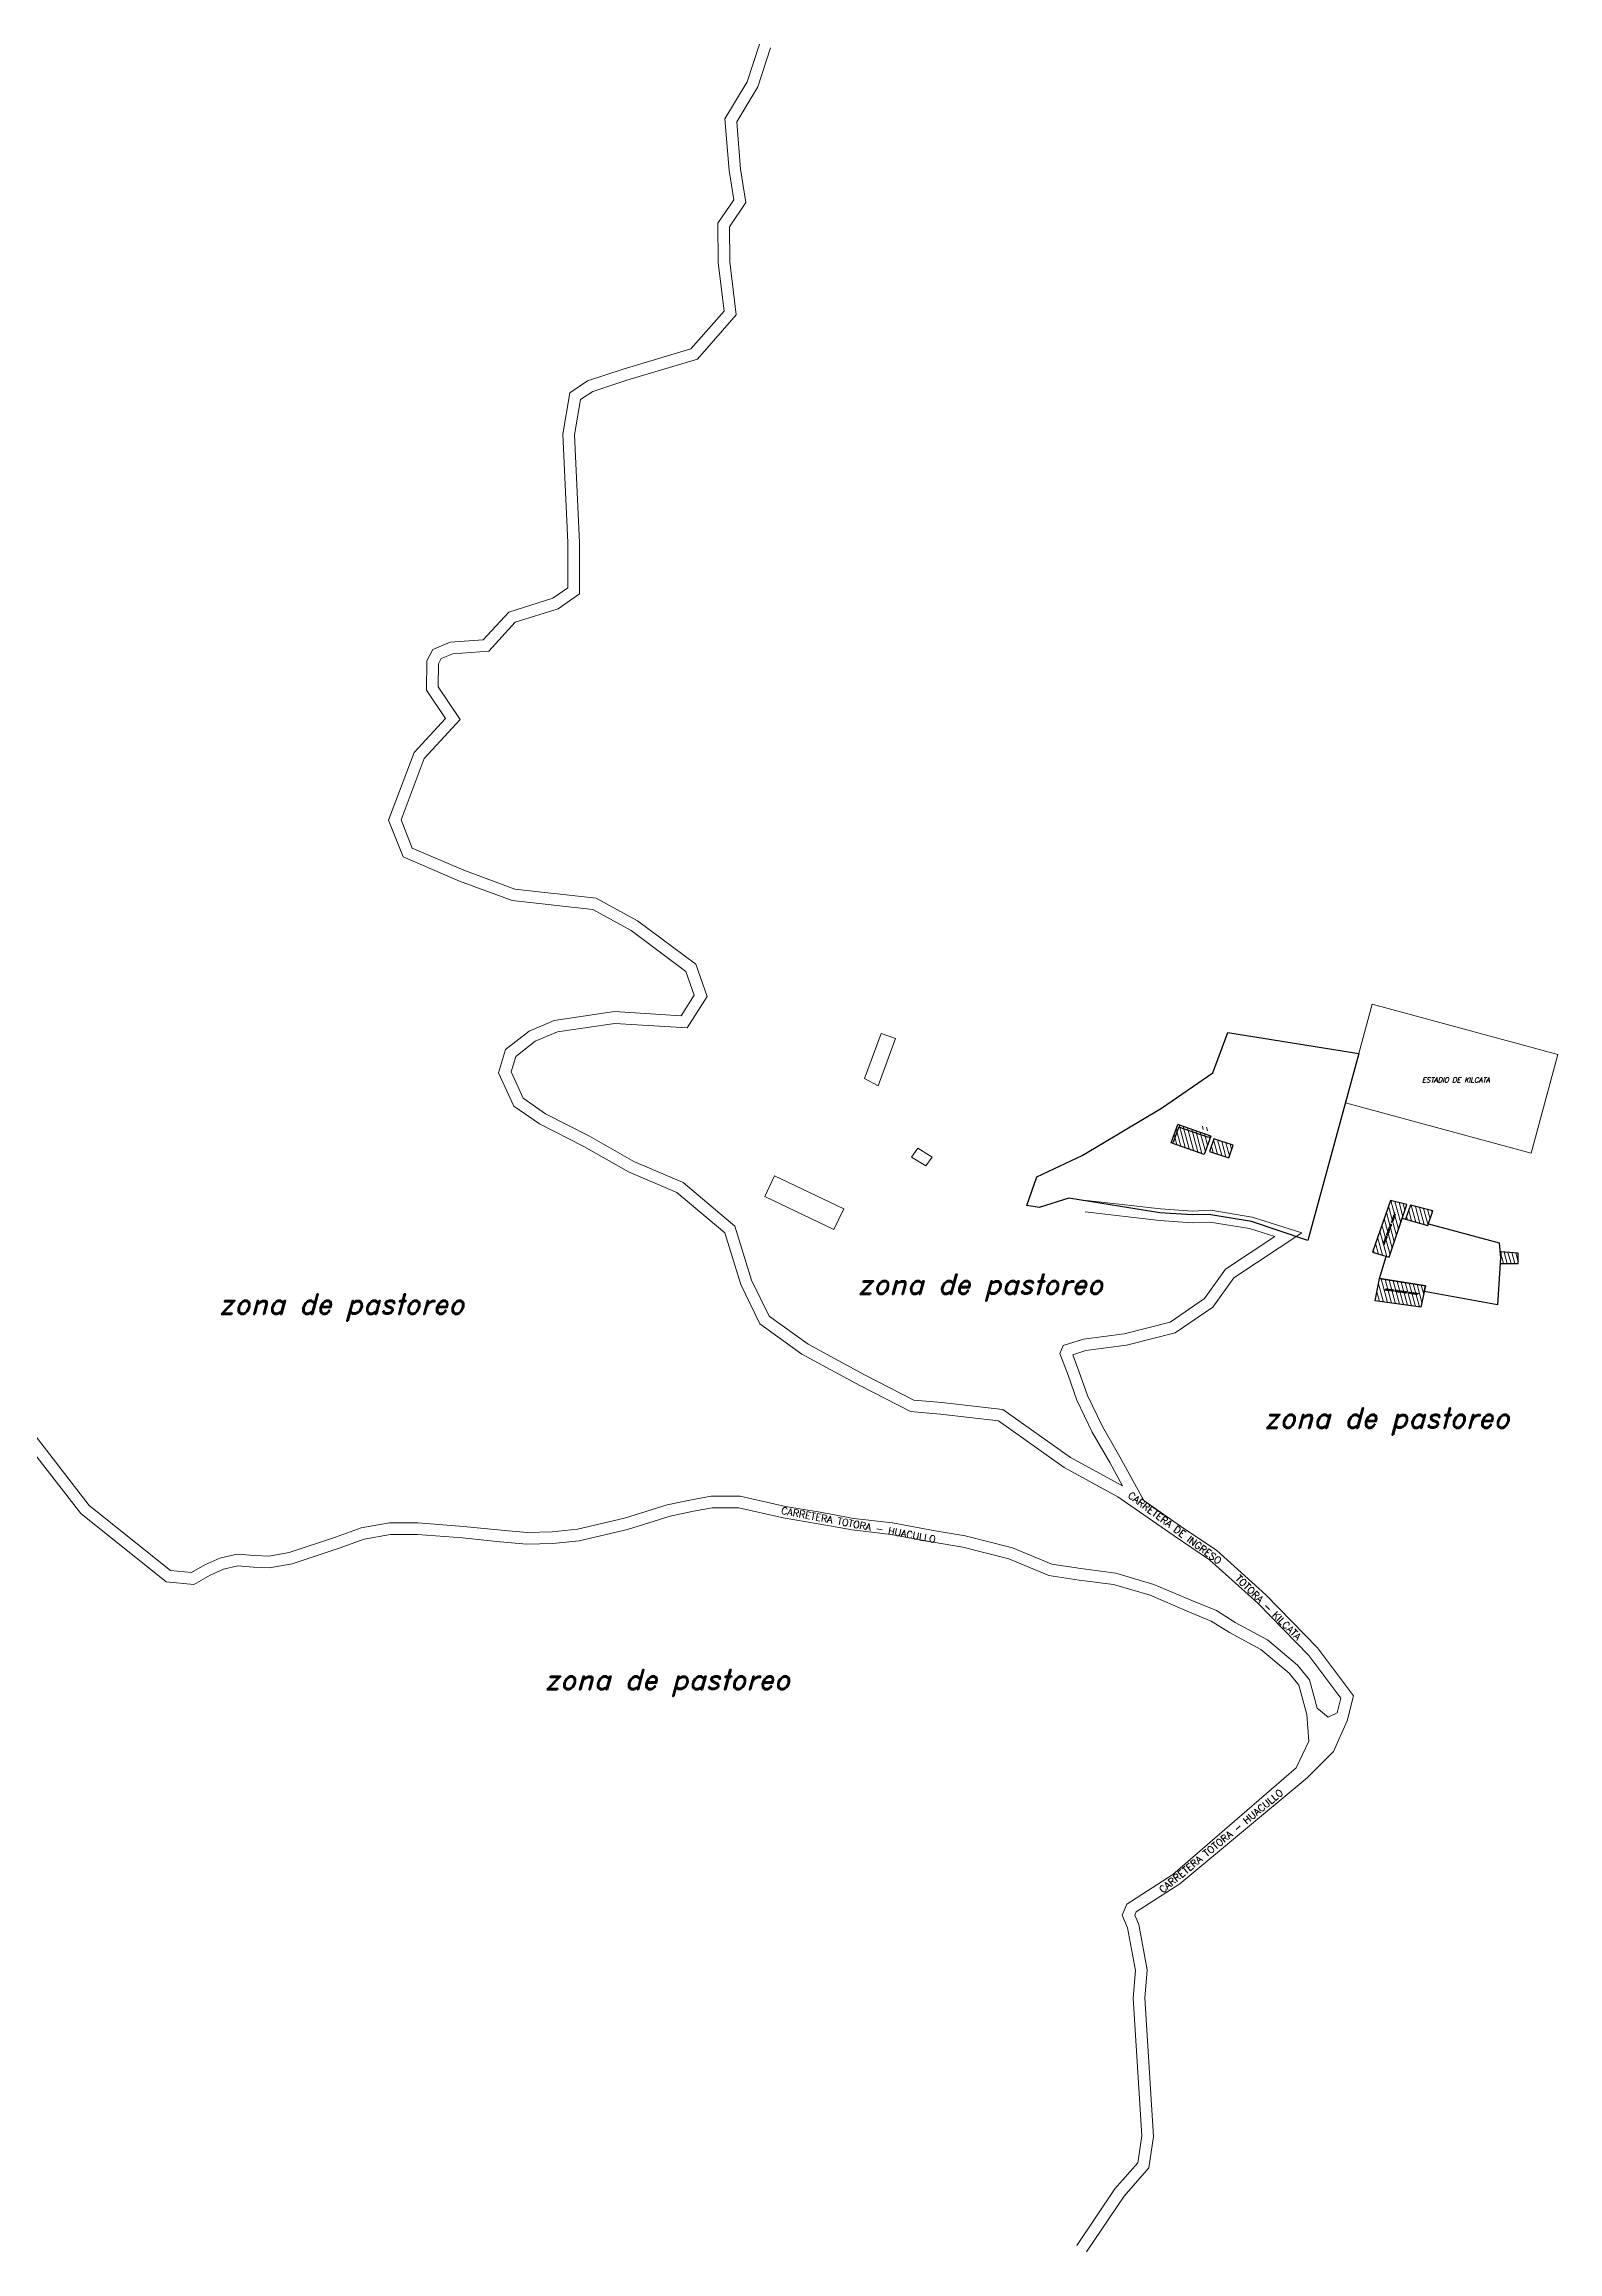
# Model space of a CAD drawing. Header units: metres. Extents: x 720607 to 802837, y 8371180 to 8431151.
# Drawn here: x 761722 to 802837, y 8371180 to 8431151 of the extents above; entities that cross this region are included whole.
import ezdxf
from ezdxf.enums import TextEntityAlignment as Align

# ---------------------------------------------------------------- set-up
doc = ezdxf.new("R2010")
doc.units = ezdxf.units.M
doc.layers.add('NOMBRE', color=40, linetype='Continuous')
doc.layers.add('PERFIL', color=150, linetype='Continuous', lineweight=9)
doc.layers.add('Texto calles', color=7, linetype='Continuous', lineweight=18)
doc.styles.add('ambiente', font='romand.shx', dxfattribs={"oblique": 15})
doc.styles.get("Standard").update_dxf_attribs({"font": 'simplex.shx'})

msp = doc.modelspace()

# ---------------------------------------------------------------- hatches: boundary and pattern name
at = {"layer": 'PERFIL'}
h = msp.add_hatch(dxfattribs=at)
h.set_pattern_fill('ANSI31', color=256, scale=31.637029, angle=60, style=0)
h.set_pattern_definition([(105, (-47238247.45, -523436051.36), (-97.024898506, -25.9977432), [])])
h.paths.add_polyline_path([(792511.744, 8401805.281), (792336.153, 8401304.771), (792415.069, 8401276.747), (792431.09, 8401272.681), (792482.191, 8401257.002), (792555.209, 8401233.562), (792643.846, 8401204.471), (792741.803, 8401171.838), (792842.782, 8401137.774), (792940.486, 8401104.387), (793028.616, 8401073.788), (793100.874, 8401048.086), (793150.963, 8401029.39), (793172.583, 8401019.81), (793186.074, 8401002.954), (793233.117, 8400986.248), (793408.708, 8401486.759)])
h.paths.add_polyline_path([(792547.108, 8401730.281), (793347.129, 8401451.494), (793200.277, 8401048.754), (792400.256, 8401327.541)], flags=0)
h.paths.add_polyline_path([(792547.108, 8401730.281), (792400.256, 8401327.541), (793200.277, 8401048.754), (793347.129, 8401451.494)], flags=16)
h.paths.add_polyline_path([(793496.579, 8401418.055), (793376.443, 8401072.749), (793898.513, 8400896.078), (794018.649, 8401241.384)])
h.paths.add_polyline_path([(793187.409, 8401763.195), (793167.626, 8401704.475), (793180.574, 8401705.552), (793202.576, 8401705.112), (793229.197, 8401702.677), (793256.005, 8401697.772), (793280.855, 8401691.561), (793303.701, 8401684.529), (793319.669, 8401677.31), (793329.867, 8401670.463), (793335.664, 8401665.038), (793338.232, 8401662.031), (793353.776, 8401712.245)], flags=17)
h.paths.add_polyline_path([(793329.867, 8401670.463), (793319.669, 8401677.31), (793303.701, 8401684.529), (793280.855, 8401691.561), (793256.005, 8401697.772), (793229.197, 8401702.677), (793202.576, 8401705.112), (793180.574, 8401705.552), (793167.626, 8401704.475), (793160.702, 8401683.923), (793328.031, 8401629.078), (793338.232, 8401662.031), (793335.664, 8401665.038)], flags=0)
h.paths.add_polyline_path([(798613.037, 8399259.52), (798737.351, 8399628.765), (798292.886, 8399739.728), (797799.037, 8398334.194), (798255.848, 8398198.573)])
h.paths.add_polyline_path([(799441.644, 8399461.431), (798836.966, 8399608.522), (798697.425, 8399229.183), (799309.855, 8399058.867), (799326.435, 8399109.511)])
h.paths.add_polyline_path([(799243.325, 8397420.54), (797996.355, 8397617.808), (797872.893, 8397013.675), (799119.862, 8396841.066)])
h.paths.add_polyline_path([(801761.871, 8398312.213), (801290.214, 8398341.651), (801270.561, 8398027.645), (801761.871, 8398027.645)])
h.paths.add_polyline_path([(798117.783, 8398469.819), (798472.846, 8399438.361), (798404.31, 8399487.313), (798049.248, 8398518.77)], flags=24)
h.paths.add_polyline_path([(798075.633, 8397294.807), (799097.876, 8397156.381), (799130.941, 8397233.842), (798108.697, 8397372.267)], flags=24)

# ---------------------------------------------------------------- linework, layer by layer
at = {"elevation": 266974.129, "flags": 128}
msp.add_lwpolyline([(797433.132, 8403732.34), (796050.597, 8398649.099), (794515.412, 8399172.064), (793361.401, 8399363.198), (792908.795, 8399349.366), (792022.325, 8399407.653), (789556.297, 8399800.815), (788749.873, 8399551.97), (788418.281, 8399603.249), (788681.851, 8400381.171), (789917.825, 8400965.285), (792067.72, 8402249.075), (793464.435, 8403203.591), (793877.515, 8404303.844)], close=True, dxfattribs=at)
at = {"flags": 128}
for points, elevation in [([(793408.708, 8401486.759), (793233.117, 8400986.248), (792336.153, 8401304.771), (792336.153, 8401304.771), (792511.744, 8401805.281)], 267073.976), ([(792400.256, 8401327.541), (792547.108, 8401730.281)], 267073.469), ([(792400.256, 8401327.541), (792547.108, 8401730.281)], 267073.469), ([(793408.708, 8401486.759), (792511.744, 8401805.281), (792511.744, 8401805.281)], 267073.216), ([(793347.129, 8401451.494), (792547.108, 8401730.281)], 267071.761)]:
    msp.add_lwpolyline(points, dxfattribs=dict(at, elevation=elevation))
at = {"elevation": 267064.991}
msp.add_lwpolyline([(793376.443, 8401072.749), (793898.513, 8400896.078), (794018.649, 8401241.384), (793496.579, 8401418.055)], close=True, dxfattribs=at)
at = {"flags": 128}
for points in [[(797799.037, 8398334.194), (798255.848, 8398198.573), (798737.351, 8399628.765), (798292.886, 8399739.728)], [(798836.966, 8399608.522), (798697.425, 8399229.183), (799309.855, 8399058.867), (799441.644, 8399461.431)], [(799326.435, 8399109.511), (801240.567, 8398588.967), (801280.387, 8398184.648), (801199.893, 8396903.559), (799209.938, 8397263.841), (799243.325, 8397420.54), (797996.355, 8397617.808), (798175.83, 8398222.329), (798255.848, 8398198.573), (798255.848, 8398198.573), (798613.037, 8399259.52), (798697.425, 8399229.183), (799309.855, 8399058.867)], [(801290.214, 8398341.651), (801270.561, 8398027.645), (801761.871, 8398027.645), (801761.871, 8398312.213)], [(797996.355, 8397617.808), (799243.325, 8397420.54), (799119.862, 8396841.066), (797872.893, 8397013.675)]]:
    msp.add_lwpolyline(points, close=True, dxfattribs=at)
at = {"layer": 'PERFIL', "flags": 128}
for points in [[(790889.573, 8391692.979), (789431.181, 8392486.99), (787645.333, 8393758.317), (786071.665, 8393934.891), (786071.665, 8393934.891), (785258.308, 8394005.52), (785258.308, 8394005.52), (783875.86, 8394717.357), (782302.192, 8395564.909), (781163.652, 8396385.481), (780641.837, 8397460.936), (780208.894, 8398861.785), (780208.894, 8398861.785), (778908.438, 8399953.07), (777598.35, 8400518.516), (776384.835, 8401210.328), (775174.668, 8401820.122), (774481.764, 8402305.651), (774067.286, 8403206.663), (774255.622, 8403839.024), (774255.622, 8403839.024), (774895.149, 8404341.861), (775577.433, 8404627.586), (777213.446, 8404869.354), (779021.581, 8404755.557), (779380.083, 8405320.833), (779153.661, 8405961.479), (777663.05, 8407073.188), (776622.962, 8407643.722), (774434.217, 8407888.675), (773000.212, 8408416.265), (771471.864, 8409075.754), (771075.626, 8410074.408), (771772.813, 8411913.131), (772621.895, 8412836.415), (772107.565, 8413599.662), (772115.214, 8414401.729), (772275.849, 8414707.278), (772750.103, 8414905.885), (773651.062, 8414969.997), (774343.558, 8415724.408), (775539.687, 8416101.613), (775948.89, 8416384.517), (775948.89, 8417610.434), (775807.255, 8420556.171), (776000.55, 8421682.178), (776483.79, 8422003.894), (777450.269, 8422325.61), (779286.579, 8422872.528), (780188.626, 8423902.02), (780027.546, 8425221.056), (780019.979, 8426286.17), (780451.837, 8426920.38), (780324.82, 8427719.486), (780210.576, 8429121.829), (780820.258, 8430123.882), (781150.502, 8431151.303)], [(791016.274, 8391984.218), (789599.163, 8392755.754), (787762.049, 8394063.577), (786102.993, 8394249.731), (785347.747, 8394315.314), (784023.297, 8394997.287), (782470.405, 8395833.649), (781413.423, 8396595.442), (780936.988, 8397577.368), (780483.643, 8399044.231), (779076.329, 8400225.188), (777739.811, 8400802.04), (776534.458, 8401489.199), (775337.474, 8402092.351), (774733.411, 8402515.626), (774404.516, 8403230.593), (774530.15, 8403652.425), (775056.949, 8404066.628), (775662.989, 8404320.424), (777226.781, 8404551.518), (779188.508, 8404428.055), (779729.617, 8405281.261), (779419.9, 8406157.584), (777834.525, 8407339.968), (776720.292, 8407951.174), (774507.489, 8408198.82), (773117.591, 8408710.183), (771717.582, 8409314.293), (771414.959, 8410077.004), (772046.995, 8411743.899), (773023.826, 8412806.095), (772424.858, 8413694.941), (772430.84, 8414322.219), (772502.956, 8414459.394), (772824.384, 8414594.001), (773799.036, 8414663.357), (774519.405, 8415448.134), (775680.348, 8415814.242), (776265.26, 8416218.624), (776265.26, 8417618.036), (776124.923, 8420536.775), (776289.304, 8421494.347), (776623.876, 8421717.088), (777545.407, 8422023.842), (779464.371, 8422595.377), (780519.813, 8423799.935), (780343.779, 8425241.422), (780337.043, 8426189.701), (780783.99, 8426846.072), (780639.164, 8427757.217), (780534.242, 8429045.138), (781109.994, 8429991.424), (781451.695, 8431054.491)], [(790031.009, 8399743.09), (792043.236, 8399511.999), (792909.675, 8399446.46), (793399.069, 8399472.352), (794531.883, 8399285.897), (795882.617, 8398862.286), (794037.362, 8397643.038), (793466.863, 8396846.035), (792441.985, 8396144.229), (791117.212, 8395806.455), (790020.421, 8395661.297), (789663.522, 8395548.289), (789829.731, 8395103.433), (790065.132, 8394440.944), (790467.138, 8393595.782), (790942.481, 8392775.864), (791594.866, 8391587.857)], [(789994.913, 8399428.786), (792013.245, 8399196.994), (792906.086, 8399129.457), (793381.532, 8399154.611), (794458.494, 8398977.349), (795153.158, 8398759.492), (793814.152, 8397874.747), (793242.081, 8397075.547), (792309.495, 8396436.94), (791057.167, 8396117.637), (789951.388, 8395971.29), (789405.159, 8395798.333), (789311.901, 8395585.465), (789532.477, 8394995.098), (789772.459, 8394319.715), (790186.975, 8393448.253), (790666.94, 8392620.363), (791016.274, 8391984.218)], [(790889.573, 8391692.979), (792412.798, 8390633.706), (793376.173, 8389980.887), (794684.701, 8388800.758), (796070.472, 8387380.337), (796940.589, 8386216.929), (796842.231, 8385822.968), (796600.267, 8385702.152), (796297.812, 8385952.413), (796090.095, 8386722.702), (795770.357, 8387119.667), (794948.386, 8387804), (794075.588, 8388278.633), (793565.735, 8388597.931), (792891.692, 8388874.08), (791867.608, 8389312.616), (790834.477, 8389616.06), (789877.34, 8389739.373), (789095.981, 8389860.75), (788026.342, 8390305.774), (786739.863, 8390627.726), (785923.778, 8390766.443), (784769.103, 8390983.189), (783715.784, 8391104.788), (782804.198, 8391269.514), (781857.886, 8391425.571), (780622.858, 8391704.638), (779841.498, 8391704.638), (779303.229, 8391609.27), (778643.415, 8391470.553), (777484.946, 8391105.917), (776206.829, 8390809.913), (775520.969, 8390740.555), (774843.792, 8390723.215), (774131.887, 8390783.904), (773116.12, 8390887.941), (771871.22, 8390983.531), (771098.542, 8390983.531), (770334.547, 8390844.814), (769631.325, 8390593.389), (768377.734, 8390174.496), (767822.101, 8390079.128), (767431.422, 8390096.468), (766962.606, 8390131.147), (766493.791, 8390027.109), (766085.748, 8389845.043), (765721.113, 8389636.967), (765158.27, 8389689.564), (765158.27, 8389689.564), (762943.945, 8391458.587), (760803.429, 8394222.685)], [(796018.564, 8385772.843), (795801.963, 8386576.077), (795543.728, 8386896.684), (794769.892, 8387540.943), (793915.907, 8388005.344), (793420.753, 8388315.437), (792769.446, 8388582.272), (791760.382, 8389014.376), (790769.283, 8389305.474), (789832.838, 8389426.121), (789009.697, 8389553.989), (787926.622, 8390004.603), (786674.857, 8390317.868), (785868.082, 8390455.002), (784721.719, 8390670.187), (783669.466, 8390791.663), (782750.327, 8390957.755), (781797.23, 8391114.93), (780587.559, 8391388.268), (779869.308, 8391388.268), (779363.386, 8391298.631), (778723.644, 8391164.134), (777568.253, 8390800.466), (776258.642, 8390497.169), (775540.962, 8390424.592), (774834.376, 8390406.5), (774102.331, 8390468.906), (773087.888, 8390572.808), (771859.092, 8390667.161), (771127.031, 8390667.161), (770416.61, 8390538.171), (769734.724, 8390294.375), (768455.075, 8389866.774), (767842.075, 8389761.56), (767412.734, 8389780.615), (766985.696, 8389812.204), (766593.524, 8389725.175), (766228.954, 8389562.506), (765791.146, 8389312.674), (765034.682, 8389383.365), (762716.948, 8391235), (760548.183, 8394035.578)], [(791594.866, 8391587.857), (792591.855, 8390894.536), (793571.786, 8390230.498), (794904.093, 8389028.924), (796311.405, 8387586.424), (797283.935, 8386286.081), (797113.892, 8385604.996)], [(796018.564, 8385772.843), (796073.35, 8385055.618), (795729.566, 8384326.083), (792377.676, 8381429.402), (791130.058, 8380625.566), (791001.139, 8380325.17), (791151.544, 8379981.859), (791366.409, 8378823.186), (791301.95, 8378072.195), (791538.484, 8374327.966), (791431.051, 8373598.431), (790807.943, 8372890.353), (789774.295, 8371356.684)], [(797113.243, 8385602.393), (796745.442, 8384770.546), (796030.419, 8384054.644), (792567.717, 8381175.494), (791382.665, 8380411.97), (791345.97, 8380326.467), (791455.961, 8380075.405), (791685.282, 8378838.781), (791619.177, 8378068.621), (791856.32, 8374314.749), (791730.406, 8373459.713), (791058.906, 8372696.644), (790036.644, 8371179.869)]]:
    msp.add_lwpolyline(points, dxfattribs=at)
for points in [[(797068.711, 8402392.454), (797797.553, 8405072.226), (802837.412, 8403701.489), (802108.57, 8401021.718)], [(784457.146, 8404273.813), (784003.991, 8403049.319), (784377.177, 8402856.328), (784843.659, 8404140.716)], [(785282.83, 8400920.241), (785668.628, 8400682.808), (785843.583, 8400915.761), (785448.813, 8401157.673)]]:
    msp.add_lwpolyline(points, close=True, dxfattribs=at)
at = {"layer": 'PERFIL'}
msp.add_lwpolyline([(781562.533, 8400407.852), (783440.374, 8399511.459), (783171.826, 8398948.882), (781293.985, 8399845.275)], close=True, dxfattribs=at)

# ---------------------------------------------------------------- texts
at = {"layer": 'NOMBRE', "style": 'ambiente', "oblique": 15, "text_generation_flag": 6}
for s, height, rotation, p in [('ESTADIO DE KILCATA', 136.67196, 180, (800067.997, 8403015.634)), ('CENTRO EDUCATIVO "KILCATA"', 45.55732, 249.46377423, (798262.561, 8398970.239)), ('zona de pastoreo', 546.68786, 180, (769796.262, 8396929.517)), ('zona de pastoreo', 546.68786, 180, (787147.088, 8397469.312)), ('CENTRO EDUCATIVO "KILCATA"', 45.55732, 171.88470494, (798595.481, 8397261.055)), ('zona de pastoreo', 546.68786, 180, (798189.063, 8393831.986)), ('zona de pastoreo', 546.68786, 180, (778643.74, 8386727.028))]:
    msp.add_text(s, height=height, rotation=rotation, dxfattribs=at).set_placement(p, align=Align.MIDDLE_CENTER)
at = {"layer": 'Texto calles'}
for s, rotation, p in [('CARRETERA TOTORA - HUACULLO', 349.30348819, (781730.514, 8391228.827)), ('CARRETERA DE INGRESO', 323.2035576, (791141.636, 8391690.794)), ('TOTORA - KILCATA', 315.23911607, (794063.442, 8389452.081)), ('CARRETERA TOTORA - HUACULLO', 39.44336568, (792105.922, 8380912.464))]:
    msp.add_text(s, height=189.82217, rotation=rotation, dxfattribs=at).set_placement(p)

doc.saveas('drawing.dxf')
